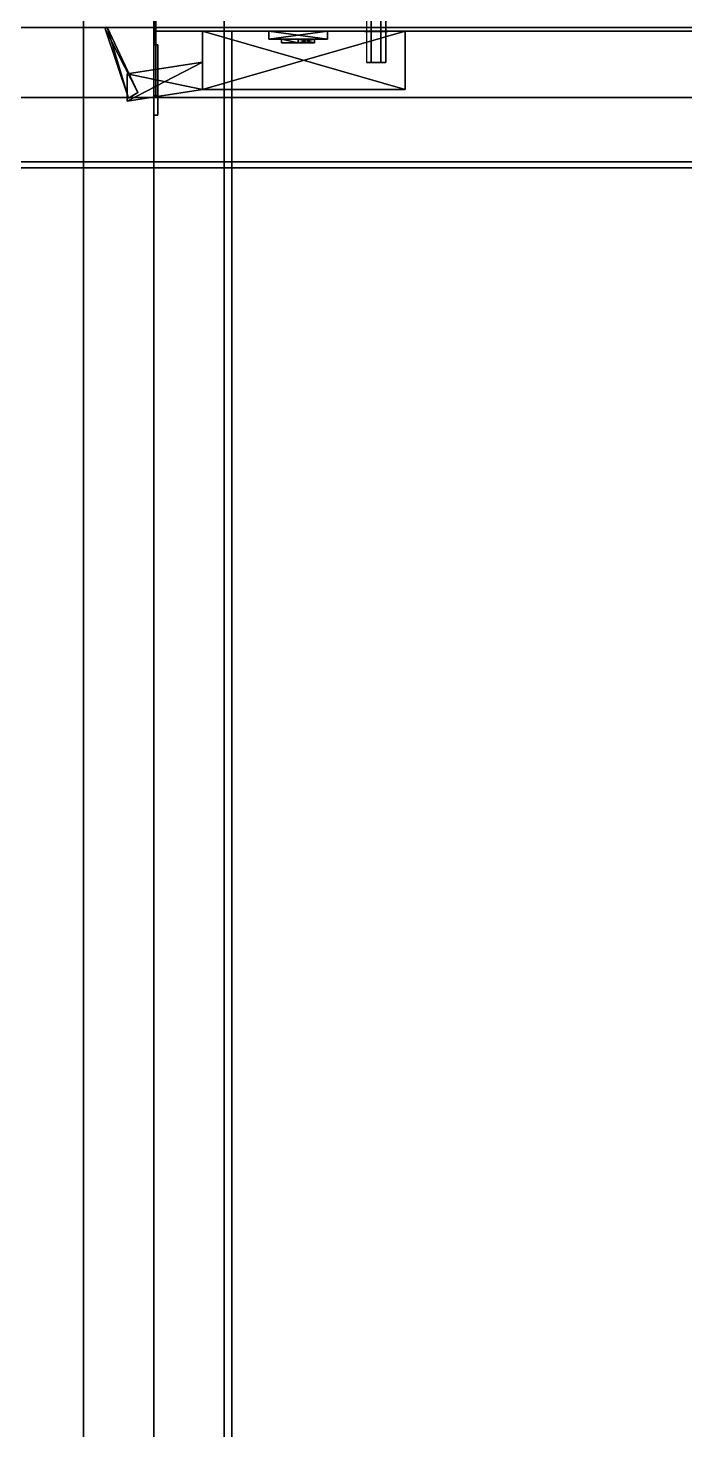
# Model space of a CAD drawing. Extents: x 0 to 4068, y -150 to 4325.
# Drawn here: x 1770.7 to 1939.2, y 2670.7 to 3030.3 of the extents above; entities that cross this region are included whole.
import ezdxf

# ---------------------------------------------------------------- set-up
doc = ezdxf.new("R2010")
doc.units = 0
for name, color, linetype in [('LAYER0', 7, 'CONTINUOUS'), ('LAYER422', 7, 'CONTINUOUS'), ('LAYER436', 7, 'CONTINUOUS'), ('LAYER633', 7, 'CONTINUOUS'), ('LAYER665', 7, 'CONTINUOUS'), ('LAYER666', 253, 'CONTINUOUS'), ('LAYER668', 253, 'CONTINUOUS'), ('LAYER686', 7, 'CONTINUOUS'), ('LAYER687', 254, 'CONTINUOUS'), ('LAYER691', 28, 'CONTINUOUS'), ('LAYER692', 253, 'CONTINUOUS'), ('LAYER693', 28, 'CONTINUOUS'), ('LAYER694', 253, 'CONTINUOUS'), ('LAYER695', 253, 'CONTINUOUS'), ('LAYER785', 253, 'CONTINUOUS'), ('LAYER821', 19, 'CONTINUOUS')]:
    doc.layers.add(name, color=color, linetype=linetype)

msp = doc.modelspace()

# ---------------------------------------------------------------- linework, layer by layer
at = {"layer": 'LAYER0', "invisible_edges": 1}
for points in [[(4068, 4325, -5), (0, -150, -5), (0, 4325, -5), (4068, 4325, -5)], [(0, -150, -5), (4068, 4325, -5), (4068, -150, -5), (0, -150, -5)], [(4068, -150), (0, 4325), (0, -150), (4068, -150)], [(0, 4325), (4068, -150), (4068, 4325), (0, 4325)]]:
    msp.add_3dface(points, dxfattribs=at)
at = {"layer": 'LAYER422', "invisible_edges": 1}
for points in [[(2153, 2250.5, 149), (1617, 2994.5, 149), (2153, 2994.5, 149), (2153, 2250.5, 149)], [(1617, 2994.5, 149), (2153, 2250.5, 149), (1617, 2250.5, 149), (1617, 2994.5, 149)], [(2153, 2994.5, 167), (1617, 2994.5, 149), (1617, 2994.5, 167), (2153, 2994.5, 167)], [(1617, 2994.5, 149), (2153, 2994.5, 167), (2153, 2994.5, 149), (1617, 2994.5, 149)], [(1617, 2250.5, 167), (2153, 2994.5, 167), (1617, 2994.5, 167), (1617, 2250.5, 167)], [(2153, 2994.5, 167), (1617, 2250.5, 167), (2153, 2250.5, 167), (2153, 2994.5, 167)]]:
    msp.add_3dface(points, dxfattribs=at)
at = {"layer": 'LAYER436', "invisible_edges": 1}
for points in [[(2153, 3012.5, 148), (1617, 2994.5, 148), (1617, 3012.5, 148), (2153, 3012.5, 148)], [(1617, 2994.5, 148), (2153, 3012.5, 148), (2153, 2994.5, 148), (1617, 2994.5, 148)], [(2153, 2994.5, 868), (1617, 3012.5, 868), (1617, 2994.5, 868), (2153, 2994.5, 868)], [(1617, 3012.5, 868), (2153, 2994.5, 868), (2153, 3012.5, 868), (1617, 3012.5, 868)], [(1617, 3012.5, 868), (2153, 3012.5, 148), (1617, 3012.5, 148), (1617, 3012.5, 868)], [(2153, 3012.5, 148), (1617, 3012.5, 868), (2153, 3012.5, 868), (2153, 3012.5, 148)], [(2153, 2994.5, 868), (1617, 2994.5, 148), (2153, 2994.5, 148), (2153, 2994.5, 868)], [(1617, 2994.5, 148), (2153, 2994.5, 868), (1617, 2994.5, 868), (1617, 2994.5, 148)]]:
    msp.add_3dface(points, dxfattribs=at)
at = {"layer": 'LAYER633', "invisible_edges": 1}
for points in [[(2133, 3030.5, 148), (1615, 3012.5, 148), (1615, 3030.5, 148), (2133, 3030.5, 148)], [(1615, 3012.5, 148), (2133, 3030.5, 148), (2133, 3012.5, 148), (1615, 3012.5, 148)], [(2133, 3012.5, 868), (1615, 3030.5, 868), (1615, 3012.5, 868), (2133, 3012.5, 868)], [(1615, 3030.5, 868), (2133, 3012.5, 868), (2133, 3030.5, 868), (1615, 3030.5, 868)], [(1615, 3012.5, 148), (2133, 3012.5, 868), (1615, 3012.5, 868), (1615, 3012.5, 148)], [(2133, 3012.5, 868), (1615, 3012.5, 148), (2133, 3012.5, 148), (2133, 3012.5, 868)]]:
    msp.add_3dface(points, dxfattribs=at)
at = {"layer": 'LAYER665', "invisible_edges": 1}
for points in [[(2153, 3029.5, 2359), (1803, 2215.5, 2359), (2153, 2215.5, 2359), (2153, 3029.5, 2359)], [(1803, 2215.5, 2359), (2153, 3029.5, 2359), (1803, 3029.5, 2359), (1803, 2215.5, 2359)], [(2153, 3029.5, 2359), (1803, 3029.5, 2341), (1803, 3029.5, 2359), (2153, 3029.5, 2359)], [(1803, 3029.5, 2341), (2153, 3029.5, 2359), (2153, 3029.5, 2341), (1803, 3029.5, 2341)], [(1803, 3029.5, 2341), (1803, 2215.5, 2359), (1803, 3029.5, 2359), (1803, 3029.5, 2341)], [(1803, 2215.5, 2359), (1803, 3029.5, 2341), (1803, 2215.5, 2341), (1803, 2215.5, 2359)], [(1803, 3029.5, 2341), (2153, 2215.5, 2341), (1803, 2215.5, 2341), (1803, 3029.5, 2341)], [(2153, 2215.5, 2341), (1803, 3029.5, 2341), (2153, 3029.5, 2341), (2153, 2215.5, 2341)]]:
    msp.add_3dface(points, dxfattribs=at)
at = {"layer": 'LAYER666', "invisible_edges": 1}
for points in [[(2153, 2215.5, 1701), (1803, 3029.5, 1701), (2153, 3029.5, 1701), (2153, 2215.5, 1701)], [(1803, 3029.5, 1701), (2153, 2215.5, 1701), (1803, 2215.5, 1701), (1803, 3029.5, 1701)], [(2153, 3029.5, 1719), (1803, 3029.5, 1701), (1803, 3029.5, 1719), (2153, 3029.5, 1719)], [(1803, 3029.5, 1701), (2153, 3029.5, 1719), (2153, 3029.5, 1701), (1803, 3029.5, 1701)], [(1803, 2215.5, 1719), (1803, 3029.5, 1701), (1803, 2215.5, 1701), (1803, 2215.5, 1719)], [(1803, 3029.5, 1701), (1803, 2215.5, 1719), (1803, 3029.5, 1719), (1803, 3029.5, 1701)], [(1803, 2215.5, 1719), (2153, 3029.5, 1719), (1803, 3029.5, 1719), (1803, 2215.5, 1719)], [(2153, 3029.5, 1719), (1803, 2215.5, 1719), (2153, 2215.5, 1719), (2153, 3029.5, 1719)]]:
    msp.add_3dface(points, dxfattribs=at)
at = {"layer": 'LAYER668', "invisible_edges": 1}
for points in [[(2153, 3047.5, 1700), (1803, 3029.5, 1700), (1803, 3047.5, 1700), (2153, 3047.5, 1700)], [(1803, 3029.5, 1700), (2153, 3047.5, 1700), (2153, 3029.5, 1700), (1803, 3029.5, 1700)], [(1803, 3047.5, 2360), (1803, 3029.5, 1700), (1803, 3029.5, 2360), (1803, 3047.5, 2360)], [(1803, 3029.5, 1700), (1803, 3047.5, 2360), (1803, 3047.5, 1700), (1803, 3029.5, 1700)], [(2153, 3029.5, 2360), (1803, 3047.5, 2360), (1803, 3029.5, 2360), (2153, 3029.5, 2360)], [(1803, 3047.5, 2360), (2153, 3029.5, 2360), (2153, 3047.5, 2360), (1803, 3047.5, 2360)], [(2153, 3029.5, 2360), (1803, 3029.5, 1700), (2153, 3029.5, 1700), (2153, 3029.5, 2360)], [(1803, 3029.5, 1700), (2153, 3029.5, 2360), (1803, 3029.5, 2360), (1803, 3029.5, 1700)]]:
    msp.add_3dface(points, dxfattribs=at)
at = {"layer": 'LAYER686', "invisible_edges": 1}
for points in [[(2128.4, 2215.5, 2021), (1823, 3029.5, 2021), (2128.4, 3029.5, 2021), (2128.4, 2215.5, 2021)], [(1823, 3029.5, 2021), (2128.4, 2215.5, 2021), (1823, 2215.5, 2021), (1823, 3029.5, 2021)], [(2128.4, 3029.5, 2039), (1823, 3029.5, 2021), (1823, 3029.5, 2039), (2128.4, 3029.5, 2039)], [(1823, 3029.5, 2021), (2128.4, 3029.5, 2039), (2128.4, 3029.5, 2021), (1823, 3029.5, 2021)], [(1823, 2215.5, 2039), (1823, 3029.5, 2021), (1823, 2215.5, 2021), (1823, 2215.5, 2039)], [(1823, 3029.5, 2021), (1823, 2215.5, 2039), (1823, 3029.5, 2039), (1823, 3029.5, 2021)], [(1823, 2215.5, 2039), (2128.4, 3029.5, 2039), (1823, 3029.5, 2039), (1823, 2215.5, 2039)], [(2128.4, 3029.5, 2039), (1823, 2215.5, 2039), (2128.4, 2215.5, 2039), (2128.4, 3029.5, 2039)]]:
    msp.add_3dface(points, dxfattribs=at)
at = {"layer": 'LAYER687'}
for points in [[(1863, 3029.55, 2018.5), (1857, 3029.55, 2018.5), (1858.5, 3029.55, 2021.098), (1861.5, 3029.55, 2021.098)], [(1863, 3029.55, 2018.5), (1857, 3029.55, 2018.5), (1858.5, 3029.55, 2015.902), (1861.5, 3029.55, 2015.902)], [(1863, 3029.45, 2018.5), (1857, 3029.45, 2018.5), (1858.5, 3029.45, 2021.098), (1861.5, 3029.45, 2021.098)], [(1863, 3029.45, 2018.5), (1857, 3029.45, 2018.5), (1858.5, 3029.45, 2015.902), (1861.5, 3029.45, 2015.902)], [(1857.5, 3021.5, 2018.5), (1862.5, 3021.5, 2018.5), (1861.25, 3021.5, 2020.665), (1858.75, 3021.5, 2020.665)], [(1857.5, 3021.5, 2018.5), (1858.75, 3021.5, 2016.335), (1861.25, 3021.5, 2016.335), (1862.5, 3021.5, 2018.5)]]:
    msp.add_3dface(points, dxfattribs=at)
at = {"layer": 'LAYER691'}
for points, invisible_edges in [([(1803.5, 3037, 1808.5), (1803.5, 3037, 1797.5), (1803.5, 3030, 1797.5), (1803.5, 3030.209, 1808.317)], 4), ([(1803.25, 3030.975, 1790.99), (1803.25, 3035.192, 1793.808), (1803.25, 3033.5, 1797.5), (1803.25, 3030, 1797.5)], 10), ([(1803.25, 3035.192, 1812.192), (1803.25, 3030.975, 1815.01), (1803.25, 3030, 1808.5), (1803.25, 3033.5, 1808.5)], 10), ([(1803.25, 3026, 1790), (1803.25, 3030.975, 1790.99), (1803.25, 3030, 1797.5), (1803.25, 3026, 1794)], 2), ([(1803.25, 3030.975, 1815.01), (1803.25, 3026, 1816), (1803.25, 3026, 1812), (1803.25, 3030, 1808.5)], 8), ([(1803.5, 3030.209, 1808.317), (1803.5, 3030, 1797.5), (1803.5, 3026, 1794), (1803.5, 3026, 1812)], 5), ([(1803.5, 3026, 1812), (1803.5, 3026, 1794), (1803.5, 3013, 1794), (1803.5, 3013, 1812)], 1), ([(1804, 3008, 1782), (1804, 3013, 1794), (1804, 3026, 1794), (1804, 3026, 1782)], 1), ([(1804, 3008, 1824), (1804, 3013, 1812), (1804, 3026, 1812), (1804, 3026, 1824)], 1), ([(1804, 3008, 1824), (1804, 3008, 1782), (1804, 3013, 1794), (1804, 3013, 1812)], 10)]:
    msp.add_3dface(points, dxfattribs=dict(at, invisible_edges=invisible_edges))
for points in [[(1803, 3026, 1794), (1803, 3026, 1782), (1803, 3026, 1794)], [(1803, 3026, 1812), (1803, 3026, 1824), (1803, 3026, 1812)], [(1804, 3013, 1794), (1803, 3013, 1794), (1803, 3026, 1794), (1804, 3026, 1794)], [(1804, 3026, 1794), (1803, 3026, 1794), (1803, 3026, 1782), (1804, 3026, 1782)], [(1804, 3026, 1782), (1803, 3026, 1782), (1803, 3008, 1782), (1804, 3008, 1782)], [(1804, 3013, 1812), (1803, 3013, 1812), (1803, 3026, 1812), (1804, 3026, 1812)], [(1804, 3026, 1812), (1803, 3026, 1812), (1803, 3026, 1824), (1804, 3026, 1824)], [(1804, 3026, 1824), (1803, 3026, 1824), (1803, 3008, 1824), (1804, 3008, 1824)], [(1803, 3008, 1782), (1803, 3026, 1782), (1803, 3026, 1824), (1803, 3008, 1824)], [(1804, 3008, 1782), (1804, 3026, 1782), (1804, 3026, 1782), (1804, 3008, 1782)], [(1804, 3008, 1824), (1804, 3026, 1824), (1804, 3026, 1824), (1804, 3008, 1824)], [(1803, 3013, 1794), (1803, 3013, 1812), (1803, 3013, 1794)], [(1804, 3013, 1794), (1803, 3013, 1794), (1803, 3013, 1812), (1804, 3013, 1812)], [(1804, 3008, 1824), (1803, 3008, 1824), (1804, 3008, 1824)], [(1803, 3008, 1782), (1803, 3008, 1824), (1804, 3008, 1824), (1804, 3008, 1782)]]:
    msp.add_3dface(points, dxfattribs=at)
at = {"layer": 'LAYER692'}
for points in [[(1798.925, 3013.808, 1797.348), (1790.5, 3030.091, 1797.348), (1791.077, 3030.582, 1797.348), (1798.925, 3013.808, 1797.348)], [(1790.5, 3030.091, 1808.652), (1796.544, 3012.318, 1808.652), (1791.077, 3030.582, 1808.652), (1790.5, 3030.091, 1808.652)], [(1796.544, 3012.318, 1797.348), (1790.5, 3030.091, 1797.348), (1798.925, 3013.808, 1797.348), (1796.544, 3012.318, 1797.348)], [(1796.544, 3012.318, 1797.348), (1790.5, 3030.091, 1808.652), (1790.5, 3030.091, 1797.348), (1796.544, 3012.318, 1797.348)], [(1796.544, 3012.318, 1808.652), (1790.5, 3030.091, 1808.652), (1796.544, 3012.318, 1797.348), (1796.544, 3012.318, 1808.652)], [(1791.077, 3030.582, 1808.652), (1796.544, 3012.318, 1808.652), (1798.925, 3013.808, 1808.652), (1791.077, 3030.582, 1808.652)], [(1867.5, 3029.5, 1796.217), (1815.5, 3014.579, 1796.217), (1815.5, 3029.5, 1796.217), (1867.5, 3029.5, 1796.217)], [(1867.5, 3014.579, 1796.217), (1815.5, 3014.579, 1796.217), (1867.5, 3029.5, 1796.217), (1867.5, 3014.579, 1796.217)], [(1815.5, 3029.5, 1809.783), (1867.5, 3014.579, 1809.783), (1867.5, 3029.5, 1809.783), (1815.5, 3029.5, 1809.783)], [(1815.5, 3014.579, 1809.783), (1867.5, 3014.579, 1809.783), (1815.5, 3029.5, 1809.783), (1815.5, 3014.579, 1809.783)], [(1847.5, 3029.5, 1829), (1832.5, 3029.5, 1829), (1832.5, 3027.51, 1829), (1847.5, 3029.5, 1829)], [(1847.5, 3027.51, 1829), (1847.5, 3029.5, 1829), (1832.5, 3027.51, 1829), (1847.5, 3027.51, 1829)], [(1832.5, 3029.5, 1777), (1847.5, 3029.5, 1777), (1847.5, 3027.51, 1777), (1832.5, 3029.5, 1777)], [(1832.5, 3027.51, 1777), (1832.5, 3029.5, 1777), (1847.5, 3027.51, 1777), (1832.5, 3027.51, 1777)], [(1832.5, 3027.51, 1829), (1832.5, 3029.5, 1829), (1832.5, 3029.5, 1777), (1832.5, 3027.51, 1829)], [(1832.5, 3027.51, 1777), (1832.5, 3027.51, 1829), (1832.5, 3029.5, 1777), (1832.5, 3027.51, 1777)], [(1847.5, 3029.5, 1777), (1847.5, 3029.5, 1829), (1847.5, 3027.51, 1829), (1847.5, 3029.5, 1777)], [(1847.5, 3027.51, 1777), (1847.5, 3029.5, 1777), (1847.5, 3027.51, 1829), (1847.5, 3027.51, 1777)], [(1867.5, 3029.5, 1809.783), (1867.5, 3014.579, 1796.217), (1867.5, 3029.5, 1796.217), (1867.5, 3029.5, 1809.783)], [(1867.5, 3014.579, 1809.783), (1867.5, 3014.579, 1796.217), (1867.5, 3029.5, 1809.783), (1867.5, 3014.579, 1809.783)], [(1847.5, 3027.51, 1829), (1832.5, 3027.51, 1829), (1832.5, 3027.51, 1777), (1847.5, 3027.51, 1829)], [(1847.5, 3027.51, 1777), (1847.5, 3027.51, 1829), (1832.5, 3027.51, 1777), (1847.5, 3027.51, 1777)], [(1835.757, 3027.51, 1821.087), (1840, 3026.516, 1816.291), (1835.757, 3026.516, 1821.087), (1835.757, 3027.51, 1821.087)], [(1840, 3027.51, 1816.291), (1840, 3026.516, 1816.291), (1835.757, 3027.51, 1821.087), (1840, 3027.51, 1816.291)], [(1835.757, 3027.51, 1821.087), (1840, 3027.51, 1816.291), (1840, 3027.51, 1825.883), (1835.757, 3027.51, 1821.087)], [(1835.757, 3027.51, 1821.087), (1840, 3026.516, 1825.883), (1840, 3027.51, 1825.883), (1835.757, 3027.51, 1821.087)], [(1835.757, 3026.516, 1821.087), (1840, 3026.516, 1825.883), (1835.757, 3027.51, 1821.087), (1835.757, 3026.516, 1821.087)], [(1835.757, 3027.51, 1784.913), (1840, 3026.516, 1780.117), (1835.757, 3026.516, 1784.913), (1835.757, 3027.51, 1784.913)], [(1840, 3027.51, 1780.117), (1840, 3026.516, 1780.117), (1835.757, 3027.51, 1784.913), (1840, 3027.51, 1780.117)], [(1835.757, 3027.51, 1784.913), (1840, 3027.51, 1780.117), (1840, 3027.51, 1789.709), (1835.757, 3027.51, 1784.913)], [(1835.757, 3027.51, 1784.913), (1840, 3026.516, 1789.709), (1840, 3027.51, 1789.709), (1835.757, 3027.51, 1784.913)], [(1835.757, 3026.516, 1784.913), (1840, 3026.516, 1789.709), (1835.757, 3027.51, 1784.913), (1835.757, 3026.516, 1784.913)], [(1835.757, 3026.516, 1821.087), (1844.243, 3026.516, 1821.087), (1840, 3026.516, 1825.883), (1835.757, 3026.516, 1821.087)], [(1840, 3026.516, 1816.291), (1844.243, 3026.516, 1821.087), (1835.757, 3026.516, 1821.087), (1840, 3026.516, 1816.291)], [(1835.757, 3026.516, 1784.913), (1844.243, 3026.516, 1784.913), (1840, 3026.516, 1789.709), (1835.757, 3026.516, 1784.913)], [(1840, 3026.516, 1780.117), (1844.243, 3026.516, 1784.913), (1835.757, 3026.516, 1784.913), (1840, 3026.516, 1780.117)], [(1840, 3027.51, 1816.291), (1844.243, 3026.516, 1821.087), (1840, 3026.516, 1816.291), (1840, 3027.51, 1816.291)], [(1844.243, 3027.51, 1821.087), (1844.243, 3026.516, 1821.087), (1840, 3027.51, 1816.291), (1844.243, 3027.51, 1821.087)], [(1844.243, 3027.51, 1821.087), (1840, 3026.516, 1825.883), (1844.243, 3026.516, 1821.087), (1844.243, 3027.51, 1821.087)], [(1840, 3027.51, 1825.883), (1840, 3026.516, 1825.883), (1844.243, 3027.51, 1821.087), (1840, 3027.51, 1825.883)], [(1840, 3027.51, 1816.291), (1844.243, 3027.51, 1821.087), (1840, 3027.51, 1825.883), (1840, 3027.51, 1816.291)], [(1840, 3027.51, 1780.117), (1844.243, 3026.516, 1784.913), (1840, 3026.516, 1780.117), (1840, 3027.51, 1780.117)], [(1844.243, 3027.51, 1784.913), (1844.243, 3026.516, 1784.913), (1840, 3027.51, 1780.117), (1844.243, 3027.51, 1784.913)], [(1844.243, 3027.51, 1784.913), (1840, 3026.516, 1789.709), (1844.243, 3026.516, 1784.913), (1844.243, 3027.51, 1784.913)], [(1840, 3027.51, 1789.709), (1840, 3026.516, 1789.709), (1844.243, 3027.51, 1784.913), (1840, 3027.51, 1789.709)], [(1840, 3027.51, 1780.117), (1844.243, 3027.51, 1784.913), (1840, 3027.51, 1789.709), (1840, 3027.51, 1780.117)], [(1815.5, 3021.542, 1796.217), (1796.135, 3011.594, 1796.217), (1796.135, 3018.558, 1796.217), (1815.5, 3021.542, 1796.217)], [(1815.5, 3014.579, 1796.217), (1796.135, 3011.594, 1796.217), (1815.5, 3021.542, 1796.217), (1815.5, 3014.579, 1796.217)], [(1796.135, 3018.558, 1809.783), (1815.5, 3014.579, 1809.783), (1815.5, 3021.542, 1809.783), (1796.135, 3018.558, 1809.783)], [(1796.135, 3011.594, 1809.783), (1815.5, 3014.579, 1809.783), (1796.135, 3018.558, 1809.783), (1796.135, 3011.594, 1809.783)], [(1815.5, 3014.579, 1796.217), (1796.135, 3011.594, 1809.783), (1796.135, 3011.594, 1796.217), (1815.5, 3014.579, 1796.217)], [(1815.5, 3014.579, 1809.783), (1796.135, 3011.594, 1809.783), (1815.5, 3014.579, 1796.217), (1815.5, 3014.579, 1809.783)], [(1867.5, 3014.579, 1796.217), (1815.5, 3014.579, 1809.783), (1815.5, 3014.579, 1796.217), (1867.5, 3014.579, 1796.217)], [(1867.5, 3014.579, 1809.783), (1815.5, 3014.579, 1809.783), (1867.5, 3014.579, 1796.217), (1867.5, 3014.579, 1809.783)]]:
    msp.add_3dface(points, dxfattribs=at)
at = {"layer": 'LAYER693'}
for points, invisible_edges in [([(1803.5, 3037, 2262.5), (1803.5, 3037, 2251.5), (1803.5, 3030, 2251.5), (1803.5, 3030.209, 2262.317)], 4), ([(1803.25, 3030.975, 2244.99), (1803.25, 3035.192, 2247.808), (1803.25, 3033.5, 2251.5), (1803.25, 3030, 2251.5)], 10), ([(1803.25, 3035.192, 2266.192), (1803.25, 3030.975, 2269.01), (1803.25, 3030, 2262.5), (1803.25, 3033.5, 2262.5)], 10), ([(1803.25, 3026, 2244), (1803.25, 3030.975, 2244.99), (1803.25, 3030, 2251.5), (1803.25, 3026, 2248)], 2), ([(1803.25, 3030.975, 2269.01), (1803.25, 3026, 2270), (1803.25, 3026, 2266), (1803.25, 3030, 2262.5)], 8), ([(1803.5, 3030.209, 2262.317), (1803.5, 3030, 2251.5), (1803.5, 3026, 2248), (1803.5, 3026, 2266)], 5), ([(1803.5, 3026, 2266), (1803.5, 3026, 2248), (1803.5, 3013, 2248), (1803.5, 3013, 2266)], 1), ([(1804, 3008, 2236), (1804, 3013, 2248), (1804, 3026, 2248), (1804, 3026, 2236)], 1), ([(1804, 3008, 2278), (1804, 3013, 2266), (1804, 3026, 2266), (1804, 3026, 2278)], 1), ([(1804, 3008, 2278), (1804, 3008, 2236), (1804, 3013, 2248), (1804, 3013, 2266)], 10)]:
    msp.add_3dface(points, dxfattribs=dict(at, invisible_edges=invisible_edges))
for points in [[(1803, 3026, 2248), (1803, 3026, 2236), (1803, 3026, 2248)], [(1803, 3026, 2266), (1803, 3026, 2278), (1803, 3026, 2266)], [(1804, 3013, 2248), (1803, 3013, 2248), (1803, 3026, 2248), (1804, 3026, 2248)], [(1804, 3026, 2248), (1803, 3026, 2248), (1803, 3026, 2236), (1804, 3026, 2236)], [(1804, 3026, 2236), (1803, 3026, 2236), (1803, 3008, 2236), (1804, 3008, 2236)], [(1804, 3013, 2266), (1803, 3013, 2266), (1803, 3026, 2266), (1804, 3026, 2266)], [(1804, 3026, 2266), (1803, 3026, 2266), (1803, 3026, 2278), (1804, 3026, 2278)], [(1804, 3026, 2278), (1803, 3026, 2278), (1803, 3008, 2278), (1804, 3008, 2278)], [(1803, 3008, 2236), (1803, 3026, 2236), (1803, 3026, 2278), (1803, 3008, 2278)], [(1804, 3008, 2236), (1804, 3026, 2236), (1804, 3026, 2236), (1804, 3008, 2236)], [(1804, 3008, 2278), (1804, 3026, 2278), (1804, 3026, 2278), (1804, 3008, 2278)], [(1803, 3013, 2248), (1803, 3013, 2266), (1803, 3013, 2248)], [(1804, 3013, 2248), (1803, 3013, 2248), (1803, 3013, 2266), (1804, 3013, 2266)], [(1804, 3008, 2278), (1803, 3008, 2278), (1804, 3008, 2278)], [(1803, 3008, 2236), (1803, 3008, 2278), (1804, 3008, 2278), (1804, 3008, 2236)]]:
    msp.add_3dface(points, dxfattribs=at)
at = {"layer": 'LAYER694'}
for points in [[(1798.925, 3013.808, 2251.348), (1790.5, 3030.091, 2251.348), (1791.077, 3030.582, 2251.348), (1798.925, 3013.808, 2251.348)], [(1790.5, 3030.091, 2262.652), (1796.544, 3012.318, 2262.652), (1791.077, 3030.582, 2262.652), (1790.5, 3030.091, 2262.652)], [(1796.544, 3012.318, 2251.348), (1790.5, 3030.091, 2251.348), (1798.925, 3013.808, 2251.348), (1796.544, 3012.318, 2251.348)], [(1796.544, 3012.318, 2251.348), (1790.5, 3030.091, 2262.652), (1790.5, 3030.091, 2251.348), (1796.544, 3012.318, 2251.348)], [(1796.544, 3012.318, 2262.652), (1790.5, 3030.091, 2262.652), (1796.544, 3012.318, 2251.348), (1796.544, 3012.318, 2262.652)], [(1791.077, 3030.582, 2262.652), (1796.544, 3012.318, 2262.652), (1798.925, 3013.808, 2262.652), (1791.077, 3030.582, 2262.652)], [(1867.5, 3029.5, 2250.217), (1815.5, 3014.579, 2250.217), (1815.5, 3029.5, 2250.217), (1867.5, 3029.5, 2250.217)], [(1867.5, 3014.579, 2250.217), (1815.5, 3014.579, 2250.217), (1867.5, 3029.5, 2250.217), (1867.5, 3014.579, 2250.217)], [(1815.5, 3029.5, 2263.783), (1867.5, 3014.579, 2263.783), (1867.5, 3029.5, 2263.783), (1815.5, 3029.5, 2263.783)], [(1815.5, 3014.579, 2263.783), (1867.5, 3014.579, 2263.783), (1815.5, 3029.5, 2263.783), (1815.5, 3014.579, 2263.783)], [(1847.5, 3029.5, 2283), (1832.5, 3029.5, 2283), (1832.5, 3027.51, 2283), (1847.5, 3029.5, 2283)], [(1847.5, 3027.51, 2283), (1847.5, 3029.5, 2283), (1832.5, 3027.51, 2283), (1847.5, 3027.51, 2283)], [(1832.5, 3029.5, 2231), (1847.5, 3029.5, 2231), (1847.5, 3027.51, 2231), (1832.5, 3029.5, 2231)], [(1832.5, 3027.51, 2231), (1832.5, 3029.5, 2231), (1847.5, 3027.51, 2231), (1832.5, 3027.51, 2231)], [(1832.5, 3027.51, 2283), (1832.5, 3029.5, 2283), (1832.5, 3029.5, 2231), (1832.5, 3027.51, 2283)], [(1832.5, 3027.51, 2231), (1832.5, 3027.51, 2283), (1832.5, 3029.5, 2231), (1832.5, 3027.51, 2231)], [(1847.5, 3029.5, 2231), (1847.5, 3029.5, 2283), (1847.5, 3027.51, 2283), (1847.5, 3029.5, 2231)], [(1847.5, 3027.51, 2231), (1847.5, 3029.5, 2231), (1847.5, 3027.51, 2283), (1847.5, 3027.51, 2231)], [(1867.5, 3029.5, 2263.783), (1867.5, 3014.579, 2250.217), (1867.5, 3029.5, 2250.217), (1867.5, 3029.5, 2263.783)], [(1867.5, 3014.579, 2263.783), (1867.5, 3014.579, 2250.217), (1867.5, 3029.5, 2263.783), (1867.5, 3014.579, 2263.783)], [(1847.5, 3027.51, 2283), (1832.5, 3027.51, 2283), (1832.5, 3027.51, 2231), (1847.5, 3027.51, 2283)], [(1847.5, 3027.51, 2231), (1847.5, 3027.51, 2283), (1832.5, 3027.51, 2231), (1847.5, 3027.51, 2231)], [(1835.757, 3027.51, 2275.087), (1840, 3026.516, 2270.291), (1835.757, 3026.516, 2275.087), (1835.757, 3027.51, 2275.087)], [(1840, 3027.51, 2270.291), (1840, 3026.516, 2270.291), (1835.757, 3027.51, 2275.087), (1840, 3027.51, 2270.291)], [(1835.757, 3027.51, 2275.087), (1840, 3027.51, 2270.291), (1840, 3027.51, 2279.883), (1835.757, 3027.51, 2275.087)], [(1835.757, 3027.51, 2275.087), (1840, 3026.516, 2279.883), (1840, 3027.51, 2279.883), (1835.757, 3027.51, 2275.087)], [(1835.757, 3026.516, 2275.087), (1840, 3026.516, 2279.883), (1835.757, 3027.51, 2275.087), (1835.757, 3026.516, 2275.087)], [(1835.757, 3027.51, 2238.913), (1840, 3026.516, 2234.117), (1835.757, 3026.516, 2238.913), (1835.757, 3027.51, 2238.913)], [(1840, 3027.51, 2234.117), (1840, 3026.516, 2234.117), (1835.757, 3027.51, 2238.913), (1840, 3027.51, 2234.117)], [(1835.757, 3027.51, 2238.913), (1840, 3027.51, 2234.117), (1840, 3027.51, 2243.709), (1835.757, 3027.51, 2238.913)], [(1835.757, 3027.51, 2238.913), (1840, 3026.516, 2243.709), (1840, 3027.51, 2243.709), (1835.757, 3027.51, 2238.913)], [(1835.757, 3026.516, 2238.913), (1840, 3026.516, 2243.709), (1835.757, 3027.51, 2238.913), (1835.757, 3026.516, 2238.913)], [(1835.757, 3026.516, 2275.087), (1844.243, 3026.516, 2275.087), (1840, 3026.516, 2279.883), (1835.757, 3026.516, 2275.087)], [(1840, 3026.516, 2270.291), (1844.243, 3026.516, 2275.087), (1835.757, 3026.516, 2275.087), (1840, 3026.516, 2270.291)], [(1835.757, 3026.516, 2238.913), (1844.243, 3026.516, 2238.913), (1840, 3026.516, 2243.709), (1835.757, 3026.516, 2238.913)], [(1840, 3026.516, 2234.117), (1844.243, 3026.516, 2238.913), (1835.757, 3026.516, 2238.913), (1840, 3026.516, 2234.117)], [(1840, 3027.51, 2270.291), (1844.243, 3026.516, 2275.087), (1840, 3026.516, 2270.291), (1840, 3027.51, 2270.291)], [(1844.243, 3027.51, 2275.087), (1844.243, 3026.516, 2275.087), (1840, 3027.51, 2270.291), (1844.243, 3027.51, 2275.087)], [(1844.243, 3027.51, 2275.087), (1840, 3026.516, 2279.883), (1844.243, 3026.516, 2275.087), (1844.243, 3027.51, 2275.087)], [(1840, 3027.51, 2279.883), (1840, 3026.516, 2279.883), (1844.243, 3027.51, 2275.087), (1840, 3027.51, 2279.883)], [(1840, 3027.51, 2270.291), (1844.243, 3027.51, 2275.087), (1840, 3027.51, 2279.883), (1840, 3027.51, 2270.291)], [(1840, 3027.51, 2234.117), (1844.243, 3026.516, 2238.913), (1840, 3026.516, 2234.117), (1840, 3027.51, 2234.117)], [(1844.243, 3027.51, 2238.913), (1844.243, 3026.516, 2238.913), (1840, 3027.51, 2234.117), (1844.243, 3027.51, 2238.913)], [(1844.243, 3027.51, 2238.913), (1840, 3026.516, 2243.709), (1844.243, 3026.516, 2238.913), (1844.243, 3027.51, 2238.913)], [(1840, 3027.51, 2243.709), (1840, 3026.516, 2243.709), (1844.243, 3027.51, 2238.913), (1840, 3027.51, 2243.709)], [(1840, 3027.51, 2234.117), (1844.243, 3027.51, 2238.913), (1840, 3027.51, 2243.709), (1840, 3027.51, 2234.117)], [(1815.5, 3021.542, 2250.217), (1796.135, 3011.594, 2250.217), (1796.135, 3018.558, 2250.217), (1815.5, 3021.542, 2250.217)], [(1815.5, 3014.579, 2250.217), (1796.135, 3011.594, 2250.217), (1815.5, 3021.542, 2250.217), (1815.5, 3014.579, 2250.217)], [(1796.135, 3018.558, 2263.783), (1815.5, 3014.579, 2263.783), (1815.5, 3021.542, 2263.783), (1796.135, 3018.558, 2263.783)], [(1796.135, 3011.594, 2263.783), (1815.5, 3014.579, 2263.783), (1796.135, 3018.558, 2263.783), (1796.135, 3011.594, 2263.783)], [(1815.5, 3014.579, 2250.217), (1796.135, 3011.594, 2263.783), (1796.135, 3011.594, 2250.217), (1815.5, 3014.579, 2250.217)], [(1815.5, 3014.579, 2263.783), (1796.135, 3011.594, 2263.783), (1815.5, 3014.579, 2250.217), (1815.5, 3014.579, 2263.783)], [(1867.5, 3014.579, 2250.217), (1815.5, 3014.579, 2263.783), (1815.5, 3014.579, 2250.217), (1867.5, 3014.579, 2250.217)], [(1867.5, 3014.579, 2263.783), (1815.5, 3014.579, 2263.783), (1867.5, 3014.579, 2250.217), (1867.5, 3014.579, 2263.783)]]:
    msp.add_3dface(points, dxfattribs=at)
at = {"layer": 'LAYER695', "invisible_edges": 1}
for points in [[(1803, 2624, 1703), (1785, 3045.5, 1703), (1803, 3045.5, 1703), (1803, 2624, 1703)], [(1785, 3045.5, 1703), (1803, 2624, 1703), (1785, 2624, 1703), (1785, 3045.5, 1703)], [(1785, 2624, 2357), (1803, 3045.5, 2357), (1785, 3045.5, 2357), (1785, 2624, 2357)], [(1803, 3045.5, 2357), (1785, 2624, 2357), (1803, 2624, 2357), (1803, 3045.5, 2357)], [(1785, 3045.5, 1703), (1785, 2624, 2357), (1785, 3045.5, 2357), (1785, 3045.5, 1703)], [(1785, 2624, 2357), (1785, 3045.5, 1703), (1785, 2624, 1703), (1785, 2624, 2357)], [(1803, 2624, 1703), (1803, 3045.5, 2357), (1803, 2624, 2357), (1803, 2624, 1703)], [(1803, 3045.5, 2357), (1803, 2624, 1703), (1803, 3045.5, 1703), (1803, 3045.5, 2357)]]:
    msp.add_3dface(points, dxfattribs=at)
at = {"layer": 'LAYER785', "invisible_edges": 1}
for points in [[(1803, 1442.5, 2360), (1821, 3797.5, 2360), (1821, 1442.5, 2360), (1803, 1442.5, 2360)], [(1821, 3797.5, 2360), (1803, 1442.5, 2360), (1803, 3797.5, 2360), (1821, 3797.5, 2360)], [(1803, 3797.5, 2420), (1821, 1442.5, 2420), (1821, 3797.5, 2420), (1803, 3797.5, 2420)], [(1821, 1442.5, 2420), (1803, 3797.5, 2420), (1803, 1442.5, 2420), (1821, 1442.5, 2420)], [(1803, 1442.5, 2360), (1803, 3797.5, 2420), (1803, 3797.5, 2360), (1803, 1442.5, 2360)], [(1803, 3797.5, 2420), (1803, 1442.5, 2360), (1803, 1442.5, 2420), (1803, 3797.5, 2420)], [(1821, 1442.5, 2420), (1821, 3797.5, 2360), (1821, 3797.5, 2420), (1821, 1442.5, 2420)], [(1821, 3797.5, 2360), (1821, 1442.5, 2420), (1821, 1442.5, 2360), (1821, 3797.5, 2360)]]:
    msp.add_3dface(points, dxfattribs=at)
at = {"layer": 'LAYER821'}
for points, invisible_edges in [([(1581.76, 3743.63, 868), (2153, 4175, 868), (1627.02, 2996, 868), (1581.76, 3743.63, 868)], 7), ([(1627.02, 2996, 868), (2153, 4175, 868), (2068, 2996, 868), (1627.02, 2996, 868)], 3), ([(2133, 3572, 922), (1567, 3533, 922), (1627.02, 2996, 922), (2133, 3572, 922)], 7), ([(2133, 3572, 922), (1627.02, 2996, 922), (2068, 2996, 922), (2133, 3572, 922)], 5)]:
    msp.add_3dface(points, dxfattribs=dict(at, invisible_edges=invisible_edges))

# ---------------------------------------------------------------- meshes
at = {"layer": 'LAYER687'}
mesh = msp.add_polymesh((2, 6), dxfattribs=dict(at, n_close=True))
for k, corner in enumerate([(1857.5, 3021.5, 2018.5), (1858.75, 3021.5, 2020.665), (1861.25, 3021.5, 2020.665), (1862.5, 3021.5, 2018.5), (1861.25, 3021.5, 2016.335), (1858.75, 3021.5, 2016.335), (1857.5, 3037.5, 2018.5), (1858.75, 3037.5, 2020.665), (1861.25, 3037.5, 2020.665), (1862.5, 3037.5, 2018.5), (1861.25, 3037.5, 2016.335), (1858.75, 3037.5, 2016.335)]):
    mesh.set_mesh_vertex(divmod(k, 6), corner)
mesh = msp.add_polymesh((2, 6), dxfattribs=dict(at, n_close=True))
for k, corner in enumerate([(1857, 3029.45, 2018.5), (1858.5, 3029.45, 2021.098), (1861.5, 3029.45, 2021.098), (1863, 3029.45, 2018.5), (1861.5, 3029.45, 2015.902), (1858.5, 3029.45, 2015.902), (1857, 3029.55, 2018.5), (1858.5, 3029.55, 2021.098), (1861.5, 3029.55, 2021.098), (1863, 3029.55, 2018.5), (1861.5, 3029.55, 2015.902), (1858.5, 3029.55, 2015.902)]):
    mesh.set_mesh_vertex(divmod(k, 6), corner)
at = {"layer": 'LAYER691'}
mesh = msp.add_polymesh((2, 9), dxfattribs=at)
for k, corner in enumerate([(1803.25, 3026, 1790), (1803.25, 3030.975, 1790.99), (1803.25, 3035.192, 1793.808), (1803.25, 3038.01, 1798.025), (1803.25, 3039, 1803), (1803.25, 3038.01, 1807.975), (1803.25, 3035.192, 1812.192), (1803.25, 3030.975, 1815.01), (1803.25, 3026, 1816), (1803, 3026, 1790), (1803, 3030.975, 1790.99), (1803, 3035.192, 1793.808), (1803, 3038.01, 1798.025), (1803, 3039, 1803), (1803, 3038.01, 1807.975), (1803, 3035.192, 1812.192), (1803, 3030.975, 1815.01), (1803, 3026, 1816)]):
    mesh.set_mesh_vertex(divmod(k, 9), corner)
at = {"layer": 'LAYER693'}
mesh = msp.add_polymesh((2, 9), dxfattribs=at)
for k, corner in enumerate([(1803.25, 3026, 2244), (1803.25, 3030.975, 2244.99), (1803.25, 3035.192, 2247.808), (1803.25, 3038.01, 2252.025), (1803.25, 3039, 2257), (1803.25, 3038.01, 2261.975), (1803.25, 3035.192, 2266.192), (1803.25, 3030.975, 2269.01), (1803.25, 3026, 2270), (1803, 3026, 2244), (1803, 3030.975, 2244.99), (1803, 3035.192, 2247.808), (1803, 3038.01, 2252.025), (1803, 3039, 2257), (1803, 3038.01, 2261.975), (1803, 3035.192, 2266.192), (1803, 3030.975, 2269.01), (1803, 3026, 2270)]):
    mesh.set_mesh_vertex(divmod(k, 9), corner)

doc.saveas('drawing.dxf')
